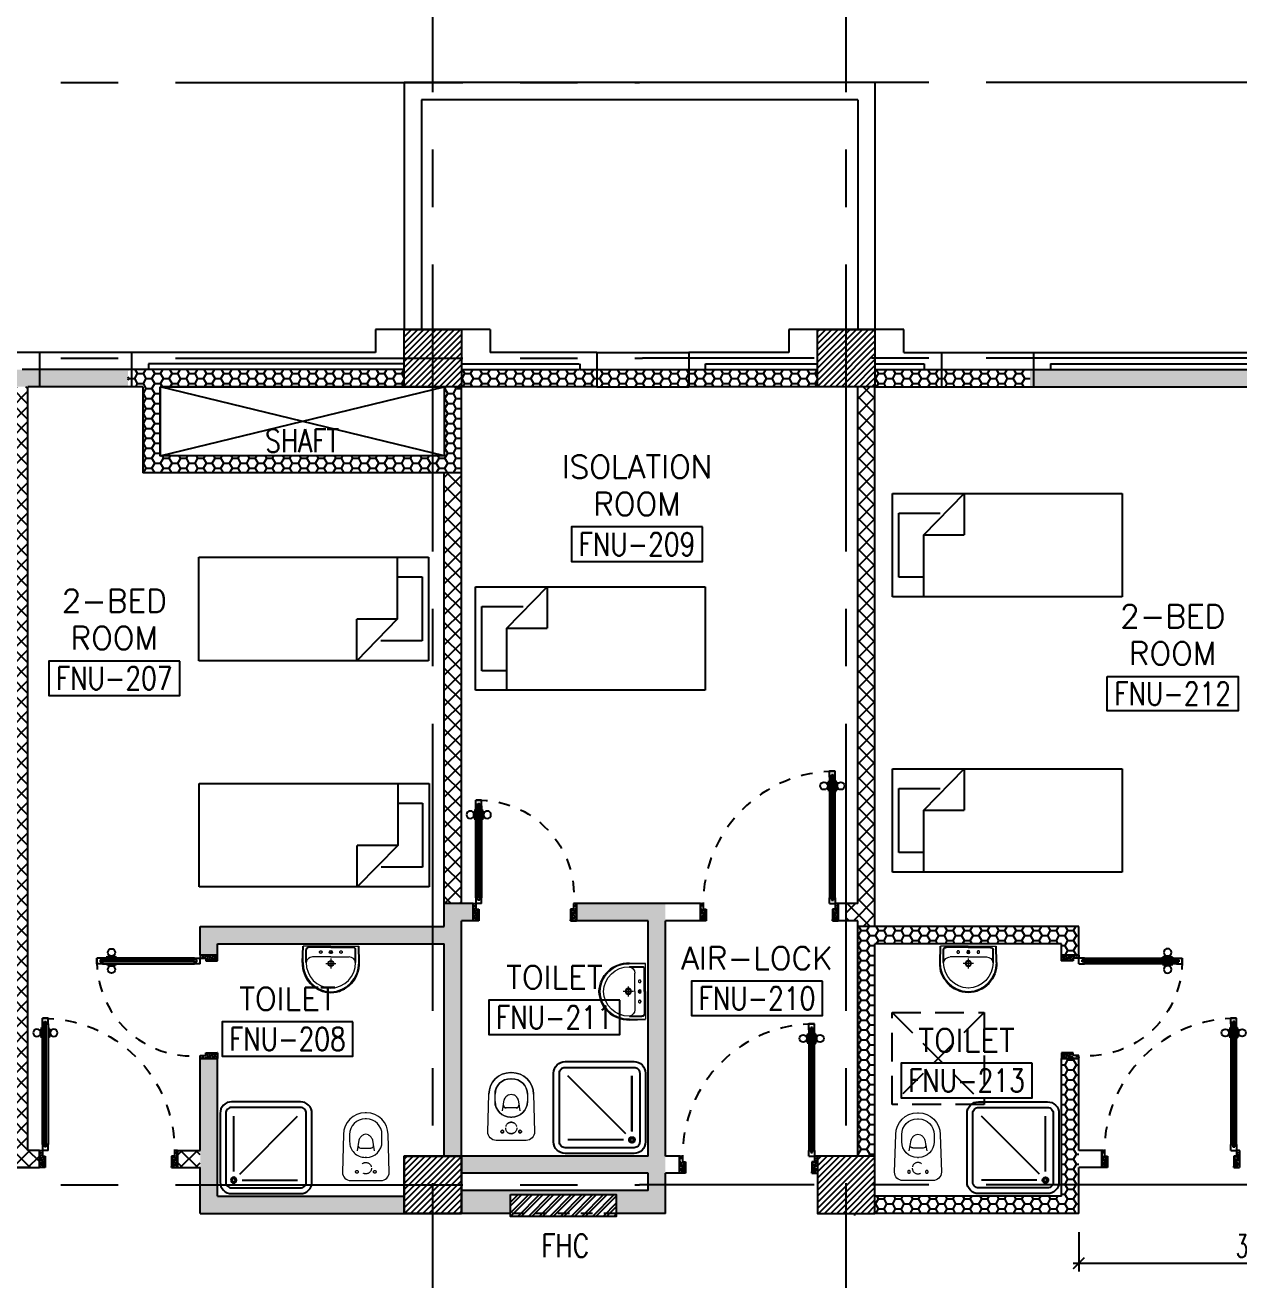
# Model space of a CAD drawing. Extents: x 88808.2 to 88899.2, y 39921.6 to 40001.1.
# Drawn here: x 88871.62 to 88882.19, y 39979.27 to 39990.2 of the extents above; entities that cross this region are included whole.
import ezdxf
from ezdxf.enums import TextEntityAlignment as Align

# ---------------------------------------------------------------- set-up
doc = ezdxf.new("R2010")
doc.units = 0
doc.header["$MEASUREMENT"] = 0
doc.header["$PDMODE"] = 34
for name, pattern in [('CENTERX2', [4, 2.5, -0.5, 0.5, -0.5]), ('DASHED', [0.75, 0.5, -0.25]), ('HIDDEN', [0.375, 0.25, -0.125]), ('HIDDEN2', [0.1875, 0.125, -0.0625])]:
    doc.linetypes.add(name, pattern=pattern)
doc.layers.get('0').update_dxf_attribs({"linetype": 'CONTINUOUS'})
doc.layers.get('DEFPOINTS').update_dxf_attribs({"linetype": 'CONTINUOUS'})
for name, color, linetype in [('AXES', 11, 'CENTERX2'), ('COL', 2, 'CONTINUOUS'), ('DOOR', 7, 'CONTINUOUS'), ('FHC', 4, 'CONTINUOUS'), ('FIX', 3, 'CONTINUOUS'), ('FUR', 4, 'CONTINUOUS'), ('HAT', 8, 'CONTINUOUS'), ('INSUL', 4, 'CONTINUOUS'), ('PROJ-L', 3, 'CONTINUOUS'), ('RM-BOX', 4, 'CONTINUOUS'), ('RM-NAME', 2, 'CONTINUOUS'), ('RM-NO', 2, 'CONTINUOUS'), ('SHAFT', 4, 'CONTINUOUS'), ('WALL', 2, 'CONTINUOUS'), ('WallType', 11, 'CONTINUOUS'), ('WallType2', 3, 'CONTINUOUS'), ('WIN', 3, 'CONTINUOUS')]:
    doc.layers.add(name, color=color, linetype=linetype)
doc.styles.add('ROMANS', font='ROMANS.shx', dxfattribs={"width": 0.6})
doc.dimstyles.new('STANDARD in', dxfattribs={"dimtxt": 0.2, "dimasz": 0.1, "dimexe": 0.07, "dimexo": 0.07, "dimgap": 0.05, "dimtad": 1, "dimdec": 0, "dimlfac": 1000, "dimzin": 0, "dimdsep": 46, "dimtxsty": 'ROMANS', "dimblk": 'ARCHTICK', "dimcen": 0.05, "dimdle": 0.05, "dimclrd": 4, "dimclre": 4, "dimclrt": 2, "dimadec": 0, "dimazin": 0, "dimtfac": 1, "dimtdec": 0, "dimtmove": 2, "dimatfit": 3, "dimfxl": 0, "dimtolj": 1, "dimtzin": 0, "dimarcsym": 0})
pattern_1 = [(7e-15, (0, 3e-11), (0.075, 0.04330127), [0.05, -0.1]), (120, (0, 3e-11), (-0.074999999836, 0.043301270284), [0.05, -0.1]), (60, (0, 3e-11), (1.64e-10, 0.086602540284), [-0.1, 0.05])]

# ---------------------------------------------------------------- blocks, each defined once
blk = doc.blocks.new('WC1')
at = {"layer": 'FIX', "lineweight": 20}
for p, q in [((-210, 204), (-538, 194)), ((-475, 141), (-538, 141)), ((-727, 5), (-727, -5)), ((-674, 5), (-674, -5)), ((-534, 24), (-540, 0)), ((-540, 0), (-534, -24)), ((-395, 76), (-490, 60)), ((-339, 5), (-339, -5)), ((-490, -60), (-395, -76)), ((-538, -141), (-475, -141)), ((-538, -194), (-210, -204))]:
    blk.add_line(p, q, dxfattribs=at)
at = {"layer": 'FIX', "linetype": 'Continuous', "lineweight": 20}
blk.add_line((-420, -47), (-420, 45), dxfattribs=at)
at = {"layer": 'FIX', "lineweight": 20}
blk.add_lwpolyline([(-213, -204), (-210, -204, 0.414214), (-137, -131), (-137, 0), (-137, 131, 0.414214), (-210, 204)], format="xyb", dxfattribs=at)
at = {"layer": 'FIX', "linetype": 'HIDDEN2', "lineweight": 20, "ltscale": 0.3}
blk.add_circle((-245, 0), 49.8, dxfattribs=at)
at = {"layer": 'FIX', "linetype": 'HIDDEN', "lineweight": 20, "ltscale": 0.05}
for centre in [(-213, 78), (-213, -77)]:
    blk.add_circle(centre, 11.6, dxfattribs=at)
at = {"layer": 'FIX', "lineweight": 20}
for centre, radius, start, end in [((-538, 5), 189, 90, 180), ((-538, 5), 136, 90, 180), ((-475, 5), 136, 360, 90), ((-473, -7), 68.2, 128.9242, 152.8468), ((-464, -18), 82, 108.496, 128.9242), ((-538, -5), 189, 180, 270), ((-538, -5), 136, 180, 270), ((-473, 7), 68.2, 207.1532, 231.0758), ((-464, 18), 82, 231.0758, 251.504), ((-475, -5), 136, 270, 0)]:
    blk.add_arc(centre, radius, start, end, dxfattribs=at)
at = {"layer": 'FIX', "linetype": 'Continuous', "lineweight": 20}
for centre, start, end in [((-443, 46), 357.6662, 91.6121), ((-442, -46), 268.3879, 2.3338)]:
    blk.add_arc(centre, 22.3, start, end, dxfattribs=at)
blk = doc.blocks.new('SHR1')
at = {"layer": 'FIX'}
for p, q in [((-196, 196), (-700, 700)), ((-143, 218), (-143, 700)), ((-218, 143), (-700, 143))]:
    blk.add_line(p, q, dxfattribs=at)
for points in [[(-825, 125), (-825, 725, -0.414214), (-725, 825), (-125, 825, -0.414214), (-25, 725), (-25, 125, -0.414214), (-125, 25), (-725, 25, -0.414214)], [(-775, 125), (-775, 725, -0.414214), (-725, 775), (-125, 775, -0.414214), (-75, 725), (-75, 125, -0.414214), (-125, 75), (-725, 75, -0.414214)]]:
    blk.add_lwpolyline(points, format="xyb", close=True, dxfattribs=at)
for radius in [25, 15]:
    blk.add_circle((-143, 143), radius, dxfattribs=at)
blk = doc.blocks.new('LAV1')
at = {"layer": 'FIX', "linetype": 'DASHED', "lineweight": 20, "ltscale": 0.05}
for p, q in [((0, 170), (0, 270)), ((0, 170), (0, 270)), ((50, 220), (-50, 220))]:
    blk.add_line(p, q, dxfattribs=at)
at = {"layer": 'FIX', "linetype": 'ByBlock', "ltscale": 0.3}
for p, q in [((-280, 210), (-275, 50)), ((-245, 210), (-245, 85)), ((245, 210), (245, 85)), ((280, 210), (275, 50)), ((0, 60), (-220, 60)), ((0, 60), (220, 60))]:
    blk.add_line(p, q, dxfattribs=at)
at = {"layer": 'FIX', "linetype": 'Continuous', "lineweight": 20}
for p, q in [((-275, 210), (-275, 50)), ((0, 155), (-181, 155)), ((0, 155), (181, 155)), ((275, 210), (275, 50)), ((0, 50), (-275, 50)), ((0, 50), (-252, 50)), ((0, 50), (275, 50)), ((0, 50), (252, 50))]:
    blk.add_line(p, q, dxfattribs=at)
at = {"layer": 'FIX', "lineweight": 20}
for p, q in [((16, 107), (-15, 107)), ((0, 92), (0, 123))]:
    blk.add_line(p, q, dxfattribs=at)
for centre, radius in [((0, 220), 29.5), ((0, 220), 22.5), ((0, 107), 15.5)]:
    blk.add_circle(centre, radius, dxfattribs=at)
at = {"layer": 'FIX', "linetype": 'HIDDEN', "lineweight": 20, "ltscale": 0.05}
for centre in [(-100, 107), (100, 107)]:
    blk.add_circle(centre, 12.4, dxfattribs=at)
at = {"layer": 'FIX', "linetype": 'ByBlock', "ltscale": 0.3}
for centre, radius, start, end in [((7, 220), 287, 91.3776, 182.0064), ((-7, 220), 287, 357.9936, 88.6224), ((-220, 85), 24.9, 179.7021, 269.9486), ((220, 85), 24.9, 270.0514, 0.2979)]:
    blk.add_arc(centre, radius, start, end, dxfattribs=at)
at = {"layer": 'FIX', "linetype": 'Continuous', "lineweight": 20}
for centre, radius, start, end in [((8, 217), 283, 91.6988, 181.351), ((-8, 217), 283, 358.649, 88.3012), ((8, 212), 253, 91.7328, 180.4884), ((-8, 212), 253, 359.5116, 88.2672), ((-179, 222), 66.9, 190.2006, 268.0786), ((179, 222), 66.9, 271.9214, 349.7994)]:
    blk.add_arc(centre, radius, start, end, dxfattribs=at)
blk = doc.blocks.new('RM1')
at = {"layer": 'RM-BOX'}
blk.add_lwpolyline([(570, -200), (-570, -200), (-570, -500), (570, -500)], close=True, dxfattribs=at)
at = {"layer": 'RM-NAME', "style": 'ROMANS'}
for tag, p in [('ROOMNAME1', (0, 324)), ('ROOMNAME2', (0, 0))]:
    blk.add_attdef(tag, text='', height=200, dxfattribs=at).set_placement(p, align=Align.MIDDLE)
at = {"layer": 'RM-NO', "style": 'ROMANS', "width": 0.8}
blk.add_attdef('ROOMNO', text='', height=200, dxfattribs=at).set_placement((0, -350), align=Align.MIDDLE)
blk = doc.blocks.new('AH20A')
at = {"layer": 'FUR'}
for p, q in [((0, 0.5), (0, -0.5)), ((1, 0.5), (0, 0.5)), ((0.1358, 0.5), (0.1358, -0.0987)), ((1, -0.5), (1, 0.5)), ((0.1358, 0.3112), (0.0277, 0.3112)), ((0.0277, 0.3112), (0.0277, -0.3087)), ((0.1358, -0.0987), (0.3125, -0.5)), ((0.1358, -0.0987), (0.3125, -0.0987)), ((0.3125, -0.5), (0.3125, -0.0987)), ((0.0277, -0.3087), (0.2076, -0.3087)), ((0, -0.5), (1, -0.5))]:
    blk.add_line(p, q, dxfattribs=at)
blk = doc.blocks.new('DOOR90')
at = {"layer": 'DOOR', "linetype": 'ByBlock'}
for p, q in [((0, 0), (-150, 0)), ((-200, -25), (-1000, -25)), ((-200, -42), (-1000, -42)), ((-200, -58), (-1000, -58)), ((-1000, -75), (-200, -75))]:
    blk.add_line(p, q, dxfattribs=at)
at = {"layer": 'DOOR', "color": 0, "linetype": 'ByBlock'}
for p, q in [((-150, 0), (-150, -25)), ((-150, 0), (0, 0)), ((0, -50), (0, 0)), ((-1050, -25), (-1050, -75)), ((-1050, -75), (-1050, -25)), ((-1000, -25), (-1050, -25)), ((-1000, -75), (-1050, -75)), ((-1020, -42), (-1020, -58)), ((-1000, -42), (-1020, -42)), ((-1000, -58), (-1020, -58)), ((-1000, -25), (-1000, -42)), ((-1000, -58), (-1000, -75)), ((-968, -25), (-968, -18)), ((-878, -18), (-968, -18)), ((-968, -75), (-968, -82)), ((-878, -82), (-968, -82)), ((-955, -18), (-955, -9)), ((-955, -9), (-890, -9)), ((-955, -18), (-890, -18)), ((-955, -82), (-955, -91)), ((-955, -82), (-890, -82)), ((-955, -91), (-890, -91)), ((-890, -18), (-890, -9)), ((-890, -82), (-890, -91)), ((-878, -25), (-878, -18)), ((-878, -75), (-878, -82)), ((-200, -42), (-200, -25)), ((-200, -25), (-150, -25)), ((-180, -42), (-200, -42)), ((-200, -75), (-200, -58)), ((-200, -58), (-180, -58)), ((-150, -75), (-200, -75)), ((-180, -58), (-180, -42)), ((-150, -75), (-150, -25)), ((-150, -25), (-100, -25)), ((-100, -25), (-100, -50)), ((-100, -50), (0, -50)), ((-100, -850), (0, -850)), ((-100, -875), (-100, -850)), ((0, -850), (0, -900)), ((-150, -900), (-150, -875)), ((-150, -875), (-100, -875)), ((0, -900), (-150, -900)), ((-150, -900), (0, -900))]:
    blk.add_line(p, q, dxfattribs=at)
at = {"layer": 'DOOR', "color": 9, "linetype": 'ByBlock'}
for p, q in [((0, -50), (-114, 0)), ((0, -50), (-40, 0)), ((0, -50), (-100, -37)), ((0, -850), (-114, -900)), ((0, -850), (-100, -863)), ((0, -850), (-40, -900))]:
    blk.add_line(p, q, dxfattribs=at)
at = {"layer": 'DOOR', "color": 0, "linetype": 'ByBlock'}
for centre in [(-923, 24), (-923, -124)]:
    blk.add_circle(centre, 32.4, dxfattribs=at)
at = {"layer": 'DOOR', "color": 9, "linetype": 'ByBlock'}
for centre, radius, start, end in [((0, -50), 74.4, 137.7764, 180), ((0, -50), 54.4, 113.2074, 180), ((0, -50), 154, 161.1053, 166.2858), ((0, -50), 134, 158.1598, 169.28), ((0, -50), 114, 154.0838, 167.3774), ((0, -50), 94.4, 148.0182, 180), ((0, -50), 34.4, 90, 180), ((0, -50), 14.4, 90, 180), ((0, -850), 94.4, 180, 211.9818), ((0, -850), 74.4, 180, 222.2236), ((0, -850), 54.4, 180, 246.7926), ((0, -850), 34.4, 180, 270), ((0, -850), 14.4, 180, 270), ((0, -850), 154, 193.7142, 198.8947), ((0, -850), 134, 190.72, 201.8402)]:
    blk.add_arc(centre, radius, start, end, dxfattribs=at)
at = {"layer": 'DOOR', "linetype": 'HIDDEN', "ltscale": 0.5}
blk.add_arc((-222, -50), 828, 178.2701, 275.003, dxfattribs=at)
blk = doc.blocks.new('DOOR100')
at = {"layer": 'DOOR', "color": 0, "linetype": 'ByBlock'}
for p, q in [((-92, 1206), (-92, 1141)), ((-83, 1206), (-92, 1206)), ((-83, 1129), (-83, 1219)), ((-76, 1219), (-83, 1219)), ((-83, 1206), (-83, 1141)), ((-76, 1251), (-76, 1301)), ((-76, 1301), (-26, 1301)), ((-26, 1301), (-76, 1301)), ((-59, 1251), (-76, 1251)), ((-59, 1251), (-59, 1271)), ((-43, 1271), (-59, 1271)), ((-43, 1251), (-43, 1271)), ((-26, 1251), (-43, 1251)), ((-26, 1251), (-26, 1301)), ((-26, 1219), (-19, 1219)), ((-19, 1129), (-19, 1219)), ((-19, 1206), (-19, 1141)), ((-19, 1206), (-10, 1206)), ((-10, 1206), (-10, 1141)), ((-83, 1141), (-92, 1141)), ((-76, 1129), (-83, 1129)), ((-26, 1129), (-19, 1129)), ((-19, 1141), (-10, 1141)), ((-1201, 0), (-1201, 150)), ((-1201, 150), (-1176, 150)), ((-1201, 150), (-1201, 0)), ((-1176, 150), (-1176, 100)), ((-76, 200), (-59, 200)), ((-76, 150), (-76, 200)), ((-76, 150), (-26, 150)), ((-59, 200), (-59, 180)), ((-59, 180), (-43, 180)), ((-43, 200), (-26, 200)), ((-43, 180), (-43, 200)), ((-26, 200), (-26, 150)), ((-1, 150), (-26, 150)), ((-26, 150), (-26, 100)), ((-1, 150), (-1, 0)), ((-1151, 0), (-1201, 0)), ((-1176, 100), (-1151, 100)), ((-1151, 100), (-1151, 0)), ((-51, 100), (-51, 0)), ((-26, 100), (-51, 100)), ((-51, 0), (-1, 0))]:
    blk.add_line(p, q, dxfattribs=at)
at = {"layer": 'DOOR', "linetype": 'ByBlock'}
for p, q in [((-76, 1251), (-76, 200)), ((-59, 200), (-59, 1251)), ((-43, 200), (-43, 1251)), ((-26, 200), (-26, 1251))]:
    blk.add_line(p, q, dxfattribs=at)
at = {"layer": 'DOOR', "color": 9, "linetype": 'ByBlock'}
for p, q in [((-1151, 0), (-1201, 114)), ((-51, 0), (-1, 114)), ((-1151, 0), (-1201, 40)), ((-1151, 0), (-1164, 100)), ((-51, 0), (-38, 100)), ((-51, 0), (-1, 40))]:
    blk.add_line(p, q, dxfattribs=at)
at = {"layer": 'DOOR', "color": 0, "linetype": 'ByBlock'}
for centre in [(-125, 1174), (22, 1174)]:
    blk.add_circle(centre, 32.4, dxfattribs=at)
at = {"layer": 'DOOR', "linetype": 'HIDDEN', "ltscale": 0.5}
blk.add_arc((-27, 152), 1149, 89.961, 180.0931, dxfattribs=at)
at = {"layer": 'DOOR', "color": 9, "linetype": 'ByBlock'}
for centre, radius, start, end in [((-1151, 0), 154, 103.7142, 108.8947), ((-1151, 0), 134, 100.72, 111.8402), ((-51, 0), 134, 68.1598, 79.28), ((-51, 0), 114, 64.0838, 77.3774), ((-51, 0), 154, 71.1053, 76.2858), ((-1151, 0), 94.4, 90, 121.9818), ((-1151, 0), 74.4, 90, 132.2236), ((-1151, 0), 54.4, 90, 156.7926), ((-1151, 0), 34.4, 90, 180), ((-1151, 0), 14.4, 90, 180), ((-51, 0), 94.4, 58.0182, 90), ((-51, 0), 74.4, 47.7764, 90), ((-51, 0), 54.4, 23.2074, 90), ((-51, 0), 34.4, 0, 90), ((-51, 0), 14.4, 0, 90)]:
    blk.add_arc(centre, radius, start, end, dxfattribs=at)
blk = doc.blocks.new('COL50')
at = {"layer": 'COL'}
blk.add_lwpolyline([(-250, 250), (-250, -250), (250, -250), (250, 250)], close=True, dxfattribs=at)
blk = doc.blocks.new('*X599')
at = {"color": 0}
for p, q in [((80579, 169940), (81029, 170390)), ((80579, 169993), (80976, 170390)), ((80579, 170046), (80923, 170390)), ((80579, 170099), (80870, 170390)), ((80579, 170152), (80817, 170390)), ((80579, 170205), (80764, 170390)), ((80579, 170258), (80711, 170390)), ((80579, 170311), (80658, 170390)), ((80579, 170364), (80605, 170390)), ((80582, 169890), (81079, 170387)), ((80635, 169890), (81079, 170334)), ((80688, 169890), (81079, 170281)), ((80741, 169890), (81079, 170228)), ((80794, 169890), (81079, 170175)), ((80847, 169890), (81079, 170122)), ((80900, 169890), (81079, 170069)), ((80953, 169890), (81079, 170016)), ((81006, 169890), (81079, 169963)), ((81059, 169890), (81079, 169910))]:
    blk.add_line(p, q, dxfattribs=at)
blk = doc.blocks.new('*X598')
at = {"color": 0}
for p, q in [((80579, 177099), (81070, 177590)), ((80579, 177152), (81017, 177590)), ((80579, 177205), (80964, 177590)), ((80579, 177258), (80911, 177590)), ((80579, 177311), (80858, 177590)), ((80579, 177364), (80804, 177590)), ((80579, 177417), (80751, 177590)), ((80579, 177471), (80698, 177590)), ((80579, 177524), (80645, 177590)), ((80579, 177577), (80592, 177590)), ((80623, 177090), (81079, 177546)), ((80676, 177090), (81079, 177493)), ((80729, 177090), (81079, 177440)), ((80782, 177090), (81079, 177387)), ((80835, 177090), (81079, 177334)), ((80888, 177090), (81079, 177281)), ((80941, 177090), (81079, 177228)), ((80994, 177090), (81079, 177175)), ((81047, 177090), (81079, 177122))]:
    blk.add_line(p, q, dxfattribs=at)
blk = doc.blocks.new('*X600')
at = {"color": 0}
for p, q in [((84179, 169934), (84635, 170390)), ((84179, 169987), (84582, 170390)), ((84179, 170040), (84529, 170390)), ((84179, 170093), (84476, 170390)), ((84179, 170146), (84423, 170390)), ((84179, 170199), (84370, 170390)), ((84179, 170252), (84317, 170390)), ((84179, 170305), (84264, 170390)), ((84179, 170358), (84211, 170390)), ((84188, 169890), (84679, 170381)), ((84241, 169890), (84679, 170328)), ((84294, 169890), (84679, 170274)), ((84347, 169890), (84679, 170221)), ((84401, 169890), (84679, 170168)), ((84454, 169890), (84679, 170115)), ((84507, 169890), (84679, 170062)), ((84560, 169890), (84679, 170009)), ((84613, 169890), (84679, 169956)), ((84666, 169890), (84679, 169903))]:
    blk.add_line(p, q, dxfattribs=at)
blk = doc.blocks.new('*X597')
at = {"color": 0}
for p, q in [((84179, 177093), (84676, 177590)), ((84179, 177146), (84623, 177590)), ((84179, 177199), (84570, 177590)), ((84179, 177252), (84517, 177590)), ((84179, 177305), (84464, 177590)), ((84179, 177358), (84411, 177590)), ((84179, 177411), (84358, 177590)), ((84179, 177464), (84305, 177590)), ((84179, 177517), (84252, 177590)), ((84179, 177570), (84199, 177590)), ((84229, 177090), (84679, 177540)), ((84282, 177090), (84679, 177487)), ((84335, 177090), (84679, 177434)), ((84388, 177090), (84679, 177381)), ((84441, 177090), (84679, 177328)), ((84494, 177090), (84679, 177275)), ((84547, 177090), (84679, 177222)), ((84600, 177090), (84679, 177169)), ((84653, 177090), (84679, 177116))]:
    blk.add_line(p, q, dxfattribs=at)
blk = doc.blocks.new('_ARCHTICK')
at = {"color": 0, "linetype": 'ByBlock', "const_width": 0.15}
blk.add_lwpolyline([(-0.5, -0.5), (0.5, 0.5)], dxfattribs=at)
blk = doc.blocks.new('*D802')
at = {"layer": 'DEFPOINTS', "color": 0, "linetype": 'Continuous'}
for p in [(88880.795, 39979.757), (88883.945, 39979.757), (88883.945, 39979.416)]:
    blk.add_point(p, dxfattribs=at)
at = {"layer": 'WIN', "color": 4, "linetype": 'Continuous', "lineweight": -2}
for p, q in [((88880.795, 39979.687), (88880.795, 39979.346)), ((88883.945, 39979.687), (88883.945, 39979.346)), ((88880.745, 39979.416), (88883.995, 39979.416))]:
    blk.add_line(p, q, dxfattribs=at)
at = {"layer": 'WIN', "color": 4, "linetype": 'Continuous', "lineweight": -2, "xscale": 0.1, "yscale": 0.1, "zscale": 0.1, "rotation": 180}
blk.add_blockref('_ARCHTICK', (88880.795, 39979.416), dxfattribs=at)
at = {"layer": 'WIN', "color": 4, "linetype": 'Continuous', "lineweight": -2, "xscale": 0.1, "yscale": 0.1, "zscale": 0.1}
blk.add_blockref('_ARCHTICK', (88883.945, 39979.416), dxfattribs=at)
at = {"layer": 'WIN', "color": 2, "linetype": 'Continuous', "insert": (88882.37, 39979.566), "char_height": 0.2, "attachment_point": 5, "style": 'ROMANS'}
blk.add_mtext('\\A1;3150', dxfattribs=at)

msp = doc.modelspace()

# ---------------------------------------------------------------- hatches: boundary and pattern name
at = {"layer": 'FHC', "linetype": 'ByBlock', "ltscale": 0.3}
h = msp.add_hatch(dxfattribs=at)
h.set_pattern_fill('ANSI32', color=11, scale=0.175, style=0)
h.set_pattern_definition([(45, (88643.651576, 39948.77356), (-0.046403883, 0.046403883), []), (45, (88643.68251, 39948.77356), (-0.046403883, 0.046403883), [])])
h.paths.add_polyline_path([(88876.7678, 39979.8246), (88876.7678, 39980.0146), (88875.8478, 39980.0146), (88875.8478, 39979.8246)])
h.paths.add_polyline_path([(88875.6351, 39979.4034), (88875.6351, 39979.8243), (88875.8976, 39979.8243), (88875.8976, 39979.4034)], flags=9)
at = {"layer": 'WallType', "linetype": 'Continuous'}
h = msp.add_hatch(dxfattribs=at)
h.set_pattern_fill('ANSI37', color=256, scale=0.75, style=0)
h.paths.add_polyline_path([(88868.2203, 39987.0496), (88868.0703, 39987.0496), (88868.0703, 39982.3496), (88868.2203, 39982.3496)])
h.paths.add_polyline_path([(88864.5328, 39987.0496), (88864.3828, 39987.0496), (88864.3828, 39980.3996), (88864.3703, 39980.3996), (88864.3703, 39980.2496), (88864.6333, 39980.2496), (88864.6333, 39980.3996), (88864.5328, 39980.3996)])
h.paths.add_polyline_path([(88864.3703, 39980.3996), (88864.2823, 39980.3996), (88864.2823, 39980.2496), (88864.3703, 39980.2496)])
h.paths.add_polyline_path([(88871.5703, 39987.0496), (88871.4953, 39987.0496), (88871.4953, 39980.3996), (88871.3953, 39980.3996), (88871.3953, 39980.2496), (88871.5703, 39980.2496)])
h.paths.add_polyline_path([(88871.6453, 39987.0496), (88871.5703, 39987.0496), (88871.5703, 39980.2496), (88871.7453, 39980.2496), (88871.7453, 39980.3996), (88871.6453, 39980.3996)])
h.paths.add_polyline_path([(88870.1942, 39980.3996), (88869.9953, 39980.3996), (88869.9953, 39980.2496), (88870.1942, 39980.2496)])
h = msp.add_hatch(dxfattribs=at)
h.set_pattern_fill('ANSI37', color=256, scale=0.75, style=0)
h.paths.add_polyline_path([(88875.4203, 39986.2996), (88875.2703, 39986.2996), (88875.2703, 39982.5496), (88875.4203, 39982.5496)])
h.paths.add_polyline_path([(88879.0203, 39987.0496), (88878.8703, 39987.0496), (88878.8703, 39982.5496), (88878.7703, 39982.5496), (88878.7703, 39982.3996), (88878.8703, 39982.3996), (88878.8703, 39982.3496), (88879.0203, 39982.3496)])
h = msp.add_hatch(dxfattribs=at)
h.set_pattern_fill('ANSI37', color=256, scale=0.75, style=0)
h.paths.add_polyline_path([(88873.1453, 39980.3996), (88872.9463, 39980.3996), (88872.9463, 39980.2496), (88873.1453, 39980.2496)])
at = {"layer": 'WallType2', "linetype": 'Continuous'}
h = msp.add_hatch(dxfattribs=at)
h.set_pattern_fill('HONEY', color=256, scale=0.4, style=0)
h.set_pattern_definition(pattern_1)
h.paths.add_polyline_path([(88866.5914, 39987.1996), (88865.7914, 39987.1996), (88865.7914, 39987.0496), (88866.5914, 39987.0496)])
h.paths.add_polyline_path([(88867.7203, 39987.1996), (88866.5914, 39987.1996), (88866.5914, 39987.0496), (88867.7203, 39987.0496)])
h.paths.add_polyline_path([(88869.1914, 39987.1996), (88868.2203, 39987.1996), (88868.2203, 39987.0496), (88869.1914, 39987.0496)])
h.paths.add_polyline_path([(88869.9914, 39987.1996), (88869.1914, 39987.1996), (88869.1914, 39987.0496), (88869.9914, 39987.0496)])
h.paths.add_polyline_path([(88871.5703, 39987.1996), (88869.9914, 39987.1996), (88869.9914, 39987.0496), (88871.5703, 39987.0496)])
h.paths.add_polyline_path([(88872.5164, 39987.1996), (88871.7164, 39987.1996), (88871.7164, 39987.0496), (88872.5164, 39987.0496)])
h.paths.add_polyline_path([(88871.7164, 39987.1996), (88871.5703, 39987.1996), (88871.5703, 39987.0496), (88871.6453, 39987.0496), (88871.7164, 39987.0496)])
h = msp.add_hatch(dxfattribs=at)
h.set_pattern_fill('HONEY', color=256, scale=0.4, style=0)
h.set_pattern_definition(pattern_1)
h.paths.add_polyline_path([(88872.7953, 39987.0496), (88874.9203, 39987.0496), (88874.9203, 39987.1996), (88872.5164, 39987.1996), (88872.5164, 39987.0496), (88872.6453, 39987.0496), (88872.6453, 39986.2996), (88875.1703, 39986.2996), (88875.1703, 39986.4496), (88872.7953, 39986.4496)])
h.paths.add_polyline_path([(88875.4203, 39987.0496), (88875.2703, 39987.0496), (88875.2703, 39986.4496), (88875.1703, 39986.4496), (88875.1703, 39986.2996), (88875.4203, 39986.2996)])
h = msp.add_hatch(dxfattribs=at)
h.set_pattern_fill('HONEY', color=256, scale=0.4, style=0)
h.set_pattern_definition(pattern_1)
h.paths.add_polyline_path([(88876.5703, 39987.1996), (88875.4203, 39987.1996), (88875.4203, 39987.0496), (88876.5703, 39987.0496)])
h.paths.add_polyline_path([(88877.3703, 39987.1996), (88876.5703, 39987.1996), (88876.5703, 39987.0496), (88877.3703, 39987.0496)])
h.paths.add_polyline_path([(88878.5203, 39987.1996), (88877.3703, 39987.1996), (88877.3703, 39987.0496), (88878.5203, 39987.0496)])
h = msp.add_hatch(dxfattribs=at)
h.set_pattern_fill('HONEY', color=256, scale=0.4, style=0)
h.set_pattern_definition(pattern_1)
h.paths.add_polyline_path([(88879.5703, 39987.1996), (88879.0203, 39987.1996), (88879.0203, 39987.0496), (88879.5703, 39987.0496)])
h = msp.add_hatch(dxfattribs=at)
h.set_pattern_fill('HONEY', color=256, scale=0.4, style=0)
h.set_pattern_definition(pattern_1)
h.paths.add_polyline_path([(88880.3703, 39987.1996), (88879.5703, 39987.1996), (88879.5703, 39987.0496), (88880.3703, 39987.0496)])
h = msp.add_hatch(dxfattribs=at)
h.set_pattern_fill('HONEY', color=256, scale=0.4, style=0)
h.set_pattern_definition(pattern_1)
h.paths.add_polyline_path([(88882.3703, 39987.1996), (88880.3703, 39987.1996), (88880.3703, 39987.0496), (88882.2953, 39987.0496), (88882.3703, 39987.0496)])
h.paths.add_polyline_path([(88884.3414, 39987.1996), (88882.3703, 39987.1996), (88882.3703, 39987.0496), (88884.3414, 39987.0496)])
h.paths.add_polyline_path([(88885.1414, 39987.1996), (88884.3414, 39987.1996), (88884.3414, 39987.0496), (88885.1414, 39987.0496)])
h.paths.add_polyline_path([(88885.7203, 39987.1996), (88885.1414, 39987.1996), (88885.1414, 39987.0496), (88885.7203, 39987.0496)])
h = msp.add_hatch(dxfattribs=at)
h.set_pattern_fill('HONEY', color=256, scale=0.4, style=0)
h.set_pattern_definition(pattern_1)
h.paths.add_polyline_path([(88875.1703, 39982.3496), (88874.0627, 39982.3496), (88873.1453, 39982.3496), (88873.1453, 39982.0996), (88873.2953, 39982.0996), (88873.2953, 39982.1996), (88875.1703, 39982.1996)])
h.paths.add_polyline_path([(88875.4203, 39982.3996), (88875.5203, 39982.3996), (88875.5203, 39982.5496), (88875.2703, 39982.5496), (88875.2703, 39982.3496), (88875.1703, 39982.3496), (88875.1703, 39982.1996), (88875.2703, 39982.1996), (88875.2703, 39980.3496), (88875.4203, 39980.3496)])
h.paths.add_polyline_path([(88877.1953, 39982.5496), (88876.4203, 39982.5496), (88876.4203, 39982.3996), (88877.0453, 39982.3996), (88877.0453, 39980.3496), (88875.4203, 39980.3496), (88875.4203, 39980.1996), (88877.0453, 39980.1996), (88877.0453, 39980.0996), (88877.1953, 39980.0996), (88877.1953, 39980.1996)])
h.paths.add_polyline_path([(88877.1953, 39980.0996), (88877.0453, 39980.0996), (88877.0453, 39980.0496), (88875.4203, 39980.0496), (88875.4203, 39979.8496), (88875.8478, 39979.8496), (88875.8478, 39980.0146), (88876.7678, 39980.0146), (88876.7678, 39979.8496), (88877.1953, 39979.8496)])
h.paths.add_polyline_path([(88874.9203, 39979.9996), (88873.2953, 39979.9996), (88873.2953, 39980.0996), (88873.1453, 39980.0996), (88873.1453, 39979.8496), (88874.9203, 39979.8496)])
h.paths.add_polyline_path([(88873.2953, 39981.1996), (88873.1453, 39981.1996), (88873.1453, 39980.3996), (88873.1453, 39980.0996), (88873.2953, 39980.0996)])
h = msp.add_hatch(dxfattribs=at)
h.set_pattern_fill('HONEY', color=256, scale=0.4, style=0)
h.set_pattern_definition(pattern_1)
h.paths.add_polyline_path([(88880.7953, 39982.3496), (88878.8703, 39982.3496), (88878.8703, 39980.3496), (88879.0203, 39980.3496), (88879.0203, 39982.1996), (88880.6453, 39982.1996), (88880.6453, 39982.0996), (88880.7953, 39982.0996)])
h.paths.add_polyline_path([(88880.7953, 39980.0996), (88880.6453, 39980.0996), (88880.6453, 39979.9996), (88879.0203, 39979.9996), (88879.0203, 39979.8496), (88880.7953, 39979.8496)])
h.paths.add_polyline_path([(88880.7953, 39980.3996), (88880.7953, 39981.1996), (88880.6453, 39981.1996), (88880.6453, 39980.0996), (88880.7953, 39980.0996)])

# ---------------------------------------------------------------- linework, layer by layer
at = {"layer": 'AXES'}
for p, q in [((88875.1703, 39921.6153), (88875.1703, 40000.4279)), ((88878.7703, 39921.6153), (88878.7703, 40000.4279)), ((88808.9303, 39989.6996), (88876.9703, 39989.6996)), ((88898.4894, 39989.6996), (88876.9703, 39989.6996)), ((88808.9303, 39987.2996), (88876.9958, 39987.2996)), ((88898.4894, 39987.2996), (88876.9958, 39987.2996)), ((88808.9303, 39980.0996), (88876.9703, 39980.0996)), ((88898.4894, 39980.0996), (88876.9703, 39980.0996))]:
    msp.add_line(p, q, dxfattribs=at)
at = {"layer": 'COL'}
for points in [[(88874.9203, 39987.0496), (88874.9203, 39987.5496), (88875.4203, 39987.5496), (88875.4203, 39987.0496)], [(88878.5203, 39987.0496), (88878.5203, 39987.5496), (88879.0203, 39987.5496), (88879.0203, 39987.0496)]]:
    msp.add_lwpolyline(points, close=True, dxfattribs=at)
at = {"layer": 'FHC', "color": 250, "linetype": 'HIDDEN', "ltscale": 0.25}
msp.add_line((88876.7602, 39979.8496), (88875.8541, 39979.8496), dxfattribs=at)
at = {"layer": 'FHC', "linetype": 'ByBlock', "ltscale": 0.3}
msp.add_lwpolyline([(88875.8478, 39980.0146), (88876.7678, 39980.0146), (88876.7678, 39979.8246), (88875.8478, 39979.8246)], close=True, dxfattribs=at)
at = {"layer": 'FIX', "color": 32, "linetype": 'ByBlock', "ltscale": 0.3}
for p, q in [((88876.8815, 39982.03), (88877.0223, 39982.0256)), ((88876.8815, 39981.9992), (88876.9915, 39981.9992)), ((88877.0135, 39981.7836), (88877.0135, 39981.9773)), ((88877.0135, 39981.7836), (88877.0135, 39981.5898)), ((88876.8815, 39981.568), (88876.9915, 39981.568)), ((88876.8815, 39981.5372), (88877.0223, 39981.5416))]:
    msp.add_line(p, q, dxfattribs=at)
at = {"layer": 'FIX', "linetype": 'Continuous', "lineweight": 20}
for p, q in [((88876.8815, 39982.0256), (88877.0223, 39982.0256)), ((88877.0223, 39981.7836), (88877.0223, 39982.0256)), ((88877.0223, 39981.7836), (88877.0223, 39982.0057)), ((88876.9299, 39981.7836), (88876.9299, 39981.9432)), ((88876.9299, 39981.7836), (88876.9299, 39981.6239)), ((88877.0223, 39981.7836), (88877.0223, 39981.5614)), ((88877.0223, 39981.7836), (88877.0223, 39981.5416)), ((88876.8815, 39981.5416), (88877.0223, 39981.5416)), ((88875.9001, 39980.7697), (88875.8081, 39980.77))]:
    msp.add_line(p, q, dxfattribs=at)
at = {"layer": 'FIX', "color": 32, "linetype": 'DASHED', "lineweight": 20, "ltscale": 0.05}
for p, q in [((88876.9167, 39981.784), (88876.8287, 39981.784)), ((88876.9167, 39981.784), (88876.8287, 39981.784)), ((88876.8727, 39981.74), (88876.8727, 39981.828))]:
    msp.add_line(p, q, dxfattribs=at)
at = {"layer": 'FIX', "color": 32, "lineweight": 20}
for p, q in [((88876.9853, 39981.7836), (88876.958, 39981.7836)), ((88876.9717, 39981.7698), (88876.9717, 39981.7972))]:
    msp.add_line(p, q, dxfattribs=at)
at = {"layer": 'FIX', "lineweight": 20}
for p, q in [((88875.8479, 39981.0766), (88875.8576, 39981.0766)), ((88875.8479, 39981.0236), (88875.8576, 39981.0236)), ((88875.6489, 39980.5596), (88875.6589, 39980.8876)), ((88875.7119, 39980.8246), (88875.7119, 39980.8876)), ((88875.8285, 39980.8832), (88875.8528, 39980.8891)), ((88875.8528, 39980.8891), (88875.877, 39980.8832)), ((88875.9936, 39980.8876), (88875.9936, 39980.8246)), ((88876.0466, 39980.8876), (88876.0566, 39980.5596)), ((88875.7771, 39980.7444), (88875.7926, 39980.8399)), ((88875.9129, 39980.8399), (88875.9284, 39980.7444)), ((88875.8479, 39980.6886), (88875.8576, 39980.6886))]:
    msp.add_line(p, q, dxfattribs=at)
at = {"layer": 'FIX'}
for p, q in [((88876.8515, 39980.5433), (88876.3473, 39981.0476)), ((88876.9046, 39980.5652), (88876.9046, 39981.0476)), ((88876.8296, 39980.4902), (88876.3473, 39980.4902))]:
    msp.add_line(p, q, dxfattribs=at)
for points in [[(88876.2223, 39980.4726), (88876.2223, 39981.0726, -0.4142136), (88876.3223, 39981.1726), (88876.9223, 39981.1726, -0.4142136), (88877.0223, 39981.0726), (88877.0223, 39980.4726, -0.4142136), (88876.9223, 39980.3726), (88876.3223, 39980.3726, -0.4142136)], [(88876.2723, 39980.4726), (88876.2723, 39981.0726, -0.4142136), (88876.3223, 39981.1226), (88876.9223, 39981.1226, -0.4142136), (88876.9723, 39981.0726), (88876.9723, 39980.4726, -0.4142136), (88876.9223, 39980.4226), (88876.3223, 39980.4226, -0.4142136)]]:
    msp.add_lwpolyline(points, format="xyb", close=True, dxfattribs=at)
at = {"layer": 'FIX', "lineweight": 20}
msp.add_lwpolyline([(88876.0566, 39980.5627), (88876.0566, 39980.5596, -0.4142136), (88875.9836, 39980.4866), (88875.8528, 39980.4866), (88875.7219, 39980.4866, -0.4142136), (88875.6489, 39980.5596)], format="xyb", dxfattribs=at)
at = {"layer": 'FIX', "color": 97, "linetype": 'HIDDEN', "lineweight": 20, "ltscale": 0.05}
for centre in [(88875.7753, 39980.5627), (88875.9303, 39980.5627)]:
    msp.add_circle(centre, 0.0116, dxfattribs=at)
at = {"layer": 'FIX', "color": 22, "linetype": 'HIDDEN2', "lineweight": 20, "ltscale": 0.3}
msp.add_circle((88875.8528, 39980.5946), 0.0498, dxfattribs=at)
at = {"layer": 'FIX'}
for radius in [0.025, 0.015]:
    msp.add_circle((88876.9046, 39980.4902), radius, dxfattribs=at)
at = {"layer": 'FIX', "lineweight": 20}
for centre, radius, start, end in [((88875.8479, 39980.8876), 0.189, 90, 180), ((88875.8479, 39980.8876), 0.136, 90, 180), ((88875.8576, 39980.8876), 0.189, 0, 90), ((88875.8576, 39980.8876), 0.136, 0, 90), ((88875.8479, 39980.8246), 0.136, 180, 270), ((88875.8704, 39980.8139), 0.082, 141.07583, 161.50405), ((88875.8596, 39980.8226), 0.0682, 117.15318, 141.07583), ((88875.8576, 39980.8246), 0.136, 270, 0), ((88875.8459, 39980.8226), 0.0682, 38.92417, 62.84682), ((88875.8351, 39980.8139), 0.082, 18.49595, 38.92417)]:
    msp.add_arc(centre, radius, start, end, dxfattribs=at)
at = {"layer": 'FIX', "linetype": 'Continuous', "lineweight": 20}
for centre, start, end in [((88875.8072, 39980.7922), 178.38785, 272.33379), ((88875.8983, 39980.7919), 267.66621, 1.61215)]:
    msp.add_arc(centre, 0.0223, start, end, dxfattribs=at)
at = {"layer": 'FIX', "color": 32, "linetype": 'ByBlock', "ltscale": 0.3, "extrusion": (0, 0, -1)}
for centre, major_axis, start_param, end_param in [((88876.8726, 39981.7775), (-0.1786, 0.1786), 5.5218317, 7.103602), ((88876.9916, 39981.9773), (-0.0155, 0.0155), 0.7801996, 2.3552976), ((88876.8726, 39981.7896), (0.1786, 0.1786), 2.321176, 3.9029463), ((88876.9916, 39981.5898), (0.0155, 0.0155), 0.7862951, 2.3613931)]:
    msp.add_ellipse(centre, major_axis=major_axis, ratio=1, start_param=start_param, end_param=end_param, dxfattribs=at)
at = {"layer": 'FIX', "linetype": 'Continuous', "lineweight": 20, "extrusion": (0, 0, -1)}
for centre, major_axis, start_param, end_param in [((88876.8756, 39981.7762), (0.1764, 0.1764), 3.9566404, 5.521366), ((88876.8793, 39981.7768), (-0.1572, 0.1572), 5.5280304, 7.077108), ((88876.871, 39981.9412), (0.0416, 0.0416), -0.6073648, 0.7518639), ((88876.8756, 39981.7909), (-0.1764, 0.1764), 3.903412, 5.4681376), ((88876.8793, 39981.7903), (0.1572, 0.1572), 2.3476699, 3.8967476), ((88876.871, 39981.6259), (-0.0416, 0.0416), 2.3897287, 3.7489575)]:
    msp.add_ellipse(centre, major_axis=major_axis, ratio=1, start_param=start_param, end_param=end_param, dxfattribs=at)
at = {"layer": 'FIX', "color": 32, "linetype": 'HIDDEN', "lineweight": 20, "ltscale": 0.05, "extrusion": (0, 0, -1)}
for centre in [(88876.9717, 39981.8716), (88876.9717, 39981.6956)]:
    msp.add_ellipse(centre, major_axis=(0.00774, 0.00774), ratio=1, start_param=2.3561945, end_param=8.6393798, dxfattribs=at)
at = {"layer": 'FIX', "lineweight": 20, "extrusion": (0, 0, -1)}
for centre, major_axis, start_param, end_param in [((88876.8727, 39981.784), (-0.0184, 0.0184), 3.9269908, 10.2101761), ((88876.8727, 39981.784), (0.014, 0.014), 2.3561945, 8.6393798), ((88876.9717, 39981.7836), (-0.00968, 0.00968), 3.9269908, 10.2101761)]:
    msp.add_ellipse(centre, major_axis=major_axis, ratio=1, start_param=start_param, end_param=end_param, dxfattribs=at)
at = {"layer": 'INSUL'}
for p, q in [((88872.6953, 39987.2496), (88872.6953, 39987.1996)), ((88872.6953, 39987.2496), (88872.6953, 39987.1996)), ((88874.9203, 39987.2496), (88872.6953, 39987.2496)), ((88875.4203, 39987.2496), (88876.4458, 39987.2496)), ((88876.4491, 39987.2496), (88876.4491, 39987.1996)), ((88876.4491, 39987.2496), (88876.4491, 39987.1996)), ((88877.5458, 39987.2496), (88878.5203, 39987.2496)), ((88877.5458, 39987.1996), (88877.5458, 39987.2496)), ((88879.0236, 39987.2496), (88879.4491, 39987.2496)), ((88879.4491, 39987.2496), (88879.4491, 39987.1996)), ((88879.4491, 39987.2496), (88879.4491, 39987.1996)), ((88880.5491, 39987.2496), (88880.5491, 39987.1996)), ((88880.5491, 39987.2496), (88884.2203, 39987.2496)), ((88874.9203, 39987.1996), (88872.6953, 39987.1996)), ((88875.4203, 39987.1996), (88876.4458, 39987.1996)), ((88877.5458, 39987.1996), (88878.5203, 39987.1996)), ((88879.0236, 39987.1996), (88879.4491, 39987.1996)), ((88880.5491, 39987.1996), (88884.2203, 39987.1996))]:
    msp.add_line(p, q, dxfattribs=at)
at = {"layer": 'PROJ-L', "linetype": 'Continuous'}
for p, q in [((88874.9203, 39989.6996), (88874.9203, 39987.5496)), ((88879.0203, 39989.6996), (88874.9203, 39989.6996)), ((88879.0203, 39989.6996), (88874.9203, 39989.6996)), ((88874.9203, 39989.6996), (88874.9203, 39987.5496)), ((88879.0203, 39989.6996), (88879.0203, 39987.5496)), ((88879.0203, 39989.6996), (88879.0203, 39987.5496)), ((88875.0703, 39989.5496), (88875.0703, 39987.5496)), ((88878.8703, 39989.5496), (88875.0703, 39989.5496)), ((88878.8703, 39989.5496), (88875.0703, 39989.5496)), ((88875.0703, 39989.5496), (88875.0703, 39987.5496)), ((88878.8703, 39989.5496), (88878.8703, 39987.5496)), ((88878.8703, 39989.5496), (88878.8703, 39987.5496))]:
    msp.add_line(p, q, dxfattribs=at)
at = {"layer": 'SHAFT', "linetype": 'ByBlock'}
for p, q in [((88872.7953, 39986.4496), (88875.2703, 39987.0496)), ((88875.2703, 39986.4496), (88872.7953, 39987.0496))]:
    msp.add_line(p, q, dxfattribs=at)
at = {"layer": 'SHAFT', "linetype": 'HIDDEN'}
for p, q in [((88879.9703, 39981.5996), (88879.1703, 39980.7996)), ((88879.1703, 39981.5996), (88879.9703, 39980.7996))]:
    msp.add_line(p, q, dxfattribs=at)
msp.add_lwpolyline([(88879.1703, 39981.5996), (88879.9703, 39981.5996), (88879.9703, 39980.7996), (88879.1703, 39980.7996)], close=True, dxfattribs=at)
at = {"layer": 'WALL'}
for p, q in [((88874.6703, 39987.5496), (88874.6703, 39987.3496)), ((88875.6703, 39987.5496), (88874.6703, 39987.5496)), ((88875.6703, 39987.5496), (88875.6703, 39987.3496)), ((88878.2703, 39987.5496), (88878.2703, 39987.3496)), ((88879.2703, 39987.5496), (88878.2703, 39987.5496)), ((88879.2703, 39987.3496), (88879.2703, 39987.5496)), ((88871.7453, 39987.3496), (88870.0203, 39987.3496)), ((88871.7453, 39987.3496), (88871.7453, 39987.0496)), ((88872.5453, 39987.3496), (88872.5453, 39987.0496)), ((88874.6703, 39987.3496), (88872.5453, 39987.3496)), ((88872.5453, 39987.3496), (88872.5453, 39987.0496)), ((88876.5991, 39987.3496), (88875.6703, 39987.3496)), ((88876.5991, 39987.3496), (88876.5991, 39987.0496)), ((88877.3991, 39987.3496), (88877.3991, 39987.0496)), ((88878.2703, 39987.3496), (88877.3991, 39987.3496)), ((88879.2703, 39987.3496), (88879.5991, 39987.3496)), ((88879.5991, 39987.3496), (88879.5991, 39987.0496)), ((88879.5991, 39987.3496), (88879.5991, 39987.0496)), ((88880.3991, 39987.3496), (88880.3991, 39987.0496)), ((88880.3991, 39987.3496), (88884.3703, 39987.3496)), ((88871.7453, 39987.0496), (88871.6453, 39987.0496)), ((88871.6453, 39980.3996), (88871.6453, 39987.0496)), ((88872.6453, 39987.0496), (88872.5453, 39987.0496)), ((88872.6453, 39987.0496), (88872.6453, 39986.2996)), ((88872.7953, 39987.0496), (88872.7953, 39986.4496)), ((88874.9203, 39987.0496), (88872.7953, 39987.0496)), ((88875.4203, 39986.2996), (88875.4203, 39987.0496)), ((88876.5991, 39987.0496), (88875.4236, 39987.0496)), ((88878.5236, 39987.0496), (88877.3991, 39987.0496)), ((88878.8703, 39982.5496), (88878.8703, 39987.0496)), ((88879.0203, 39982.3496), (88879.0203, 39987.0496)), ((88879.0236, 39987.0496), (88879.5991, 39987.0496)), ((88880.3991, 39987.0496), (88882.2953, 39987.0496)), ((88875.2703, 39986.4496), (88872.7953, 39986.4496)), ((88875.4203, 39986.2996), (88872.6453, 39986.2996)), ((88875.2703, 39982.3496), (88875.2703, 39986.2996)), ((88875.4203, 39982.5496), (88875.4203, 39986.2996)), ((88875.5203, 39982.3996), (88875.5203, 39982.5496)), ((88875.5203, 39982.3996), (88875.5203, 39982.5496)), ((88876.4203, 39982.3996), (88876.4203, 39982.5496)), ((88876.4203, 39982.3996), (88876.4203, 39982.5496)), ((88873.1453, 39982.0996), (88873.1453, 39982.3496)), ((88875.4203, 39980.3496), (88875.4203, 39982.3996)), ((88877.0453, 39980.3496), (88877.0453, 39982.3996)), ((88877.1953, 39980.3496), (88877.1953, 39982.3996)), ((88878.8703, 39980.3496), (88878.8703, 39982.3996)), ((88880.7953, 39982.0996), (88880.7953, 39982.3496)), ((88873.2953, 39982.0996), (88873.2953, 39982.1996)), ((88875.2703, 39980.3496), (88875.2703, 39982.1996)), ((88879.0203, 39980.3496), (88879.0203, 39982.1996)), ((88880.6453, 39982.0996), (88880.6453, 39982.1996)), ((88873.1453, 39980.3996), (88873.1453, 39981.1996)), ((88873.2953, 39979.9996), (88873.2953, 39981.1996)), ((88880.6453, 39979.9996), (88880.6453, 39981.1996)), ((88880.7953, 39980.3996), (88880.7953, 39981.1996)), ((88871.7453, 39980.2496), (88871.7453, 39980.3996)), ((88872.9453, 39980.2496), (88872.9453, 39980.3996)), ((88872.9453, 39980.3996), (88873.1453, 39980.3996)), ((88877.3203, 39980.3496), (88877.1953, 39980.3496)), ((88877.3203, 39980.1996), (88877.3203, 39980.3496)), ((88877.3203, 39980.1996), (88877.3203, 39980.3496)), ((88880.9953, 39980.3996), (88880.7953, 39980.3996)), ((88880.9953, 39980.2496), (88880.9953, 39980.3996)), ((88872.9453, 39980.2496), (88873.1453, 39980.2496)), ((88873.1453, 39979.8496), (88873.1453, 39980.2496)), ((88880.9953, 39980.2496), (88880.7953, 39980.2496)), ((88880.7953, 39979.8496), (88880.7953, 39980.2496)), ((88877.0453, 39980.0496), (88877.0453, 39980.1996)), ((88877.3203, 39980.1996), (88877.1953, 39980.1996)), ((88877.1953, 39979.8496), (88877.1953, 39980.1996)), ((88877.0453, 39980.0496), (88875.4203, 39980.0496)), ((88873.1453, 39979.8496), (88874.9203, 39979.8496)), ((88875.8478, 39979.8496), (88875.4203, 39979.8496)), ((88877.1953, 39979.8496), (88876.7678, 39979.8496)), ((88878.8453, 39979.8322), (88878.8453, 39979.8496)), ((88878.8453, 39979.8322), (88878.8453, 39979.8496)), ((88880.7953, 39979.8496), (88879.0203, 39979.8496))]:
    msp.add_line(p, q, dxfattribs=at)
at = {"layer": 'WALL', "linetype": 'ByBlock'}
for p, q in [((88875.5203, 39982.5496), (88875.2703, 39982.5496)), ((88875.5203, 39982.5496), (88875.4203, 39982.5496)), ((88877.4998, 39982.5496), (88876.4203, 39982.5496)), ((88877.4998, 39982.3996), (88877.4998, 39982.5496)), ((88878.6998, 39982.3996), (88878.6998, 39982.5496)), ((88878.8703, 39982.5496), (88878.6998, 39982.5496)), ((88878.6998, 39982.3996), (88878.6998, 39982.5496)), ((88873.1453, 39982.3496), (88875.2703, 39982.3496)), ((88874.0627, 39982.3496), (88875.2703, 39982.3496)), ((88875.5203, 39982.3996), (88875.4203, 39982.3996)), ((88875.5203, 39982.3996), (88875.4203, 39982.3996)), ((88875.5203, 39982.3996), (88875.4453, 39982.3996)), ((88875.5203, 39982.3996), (88875.4453, 39982.3996)), ((88877.0453, 39982.3996), (88876.4203, 39982.3996)), ((88877.0453, 39982.3996), (88876.4203, 39982.3996)), ((88877.0453, 39982.3996), (88876.4203, 39982.3996)), ((88877.0453, 39982.3996), (88876.4203, 39982.3996)), ((88877.4998, 39982.3996), (88877.1953, 39982.3996)), ((88878.8703, 39982.3996), (88878.6998, 39982.3996)), ((88880.7953, 39982.3496), (88878.8703, 39982.3496)), ((88880.2345, 39982.3496), (88879.0203, 39982.3496)), ((88873.2953, 39982.1996), (88875.2703, 39982.1996)), ((88874.0627, 39982.1996), (88875.2703, 39982.1996)), ((88880.2345, 39982.1996), (88879.0203, 39982.1996)), ((88880.6453, 39982.1996), (88879.0203, 39982.1996)), ((88873.1453, 39982.0996), (88873.2953, 39982.0996)), ((88880.7953, 39982.0996), (88880.6453, 39982.0996)), ((88873.1453, 39981.1996), (88873.2953, 39981.1996)), ((88880.7953, 39981.1996), (88880.6453, 39981.1996)), ((88871.7453, 39980.3996), (88871.6453, 39980.3996)), ((88877.0453, 39980.3496), (88875.4203, 39980.3496)), ((88871.6703, 39980.2496), (88871.3953, 39980.2496)), ((88871.4703, 39980.2496), (88871.7453, 39980.2496)), ((88877.0453, 39980.1996), (88875.4203, 39980.1996)), ((88873.2953, 39979.9996), (88874.9203, 39979.9996)), ((88880.6453, 39979.9996), (88879.0203, 39979.9996))]:
    msp.add_line(p, q, dxfattribs=at)
at = {"layer": 'WALL'}
msp.add_lwpolyline([(88872.7953, 39987.0496), (88875.2703, 39987.0496), (88875.2703, 39986.4496), (88872.7953, 39986.4496)], close=True, dxfattribs=at)
at = {"layer": 'WIN'}
for p, q in [((88872.5453, 39987.3496), (88871.7453, 39987.3496)), ((88872.5453, 39987.3496), (88871.7453, 39987.3496)), ((88872.5453, 39987.3496), (88872.2377, 39987.3496)), ((88872.5453, 39987.3496), (88872.2377, 39987.3496)), ((88876.5991, 39987.3496), (88877.3991, 39987.3496)), ((88876.5991, 39987.3496), (88877.3991, 39987.3496)), ((88879.5991, 39987.3496), (88880.26, 39987.3496)), ((88879.5991, 39987.3496), (88880.3991, 39987.3496)), ((88879.5991, 39987.3496), (88880.26, 39987.3496)), ((88879.5991, 39987.3496), (88880.3991, 39987.3496)), ((88872.6953, 39987.1996), (88871.5953, 39987.1996)), ((88876.4491, 39987.1996), (88877.5458, 39987.1996)), ((88879.4491, 39987.1996), (88880.5491, 39987.1996)), ((88872.5453, 39987.0496), (88871.7453, 39987.0496)), ((88872.5453, 39987.0496), (88871.7453, 39987.0496)), ((88872.5453, 39987.0496), (88872.2377, 39987.0496)), ((88876.5991, 39987.0496), (88877.3991, 39987.0496)), ((88876.5991, 39987.0496), (88877.3991, 39987.0496)), ((88879.5991, 39987.0496), (88880.3991, 39987.0496)), ((88879.5991, 39987.0496), (88880.26, 39987.0496)), ((88879.5991, 39987.0496), (88880.3991, 39987.0496))]:
    msp.add_line(p, q, dxfattribs=at)

# ---------------------------------------------------------------- block references
at = {"layer": 'COL', "xscale": -0.001000000003841706, "yscale": 0.000999999996565748, "zscale": 0.001, "rotation": 180}
msp.add_blockref('COL50', (88875.1703, 39980.0996), dxfattribs=at)
at = {"layer": 'COL', "xscale": 0.001000000003841706, "yscale": 0.000999999996565748, "zscale": 0.001}
for p in [(88875.1703, 39980.0996), (88875.1703, 39980.0996), (88878.7703, 39980.0996)]:
    msp.add_blockref('COL50', p, dxfattribs=at)
at = {"layer": 'DOOR', "color": 0, "linetype": 'ByBlock', "yscale": 0.000999999996565748, "zscale": 0.001}
for name, p, xscale in [('DOOR100', (88878.7009, 39982.3996), 0.001000000003841706), ('DOOR90', (88873.2953, 39982.0996), 0.001000000003841706), ('DOOR90', (88880.6453, 39982.0996), -0.001000000003841706), ('DOOR100', (88871.7453, 39980.2496), -0.001000000003841706), ('DOOR100', (88882.1953, 39980.2496), 0.001000000003841706), ('DOOR100', (88878.5203, 39980.1996), 0.001000000003841706)]:
    msp.add_blockref(name, p, dxfattribs=dict(at, xscale=xscale))
at = {"layer": 'DOOR', "color": 0, "linetype": 'ByBlock', "xscale": -0.000999999996565748, "yscale": 0.000999999996565748, "zscale": 0.001, "rotation": 90}
msp.add_blockref('DOOR90', (88875.5203, 39982.3996), dxfattribs=at)
msp.add_blockref('DOOR90', (88875.5203, 39982.3996), dxfattribs=at)
at = {"layer": 'FIX'}
for name, p, xscale, yscale, zscale, rotation in [('AH20A', (88879.1732, 39985.6715), -2, 0.9000000000014552, 2, 180), ('AH20A', (88875.542, 39984.8572), -2, 0.9000000000014552, 2, 180), ('AH20A', (88879.1732, 39983.2727), -2, 0.9000000000014552, 2, 180), ('LAV1', (88874.2828, 39982.2206), 0.0008800000068731606, 0.000879999999597203, 0.0008800000000000001, 180), ('LAV1', (88879.8328, 39982.2206), -0.0008800000068731606, 0.000879999999597203, 0.0008800000000000001, 180), ('LAV1', (88877.0663, 39981.7836), -0.000879999999597203, 0.000879999999597203, 0.0008800000000000001, 90), ('WC1', (88875.8528, 39980.3496), -0.000999999996565748, 0.000999999996565748, 0.001, 90), ('WC1', (88875.8528, 39980.3496), -0.000999999996565748, 0.000999999996565748, 0.001, 90), ('WC1', (88874.5868, 39979.9996), 0.000999999996565748, 0.000999999996565748, 0.001, 270), ('WC1', (88879.3944, 39979.9996), -0.000999999996565748, 0.000999999996565748, 0.001, 90)]:
    msp.add_blockref(name, p, dxfattribs=dict(at, xscale=xscale, yscale=yscale, zscale=zscale, rotation=rotation))
at = {"layer": 'FIX', "xscale": -2, "yscale": 0.9000000000014552, "zscale": 2}
for p in [(88875.1326, 39985.1144), (88875.1372, 39983.1438)]:
    msp.add_blockref('AH20A', p, dxfattribs=at)
at = {"layer": 'HAT', "xscale": 0.001000000003841706, "yscale": 0.000999999996565748, "zscale": 0.001}
for name in ['*X598', '*X597', '*X599', '*X600']:
    msp.add_blockref(name, (88794.341, 39809.9598), dxfattribs=at)
at = {"layer": 'RM-NO', "xscale": 0.001000000003841706, "yscale": 0.000999999996565748, "zscale": 0.001}
for p, values in [((88876.9488, 39986.0288), {'ROOMNO': 'FNU-209', 'ROOMNAME2': 'ROOM', 'ROOMNAME1': 'ISOLATION'}), ((88872.3968, 39984.8614), {'ROOMNO': 'FNU-207', 'ROOMNAME2': 'ROOM', 'ROOMNAME1': '2-BED'}), ((88877.9939, 39982.0734), {'ROOMNO': 'FNU-210', 'ROOMNAME2': 'AIR-LOCK'}), ((88876.2294, 39981.9078), {'ROOMNO': 'FNU-211', 'ROOMNAME2': 'TOILET'}), ((88873.9052, 39981.7194), {'ROOMNO': 'FNU-208', 'ROOMNAME2': 'TOILET'}), ((88879.8175, 39981.3579), {'ROOMNO': 'FNU-213', 'ROOMNAME2': 'TOILET'})]:
    msp.add_blockref('RM1', p, dxfattribs=at).add_auto_attribs(values)
at = {"layer": 'RM-NO'}
ref = msp.add_blockref('RM1', (88881.6127, 39984.7272), dxfattribs=dict(at, xscale=-0.001000000003841706, yscale=0.000999999996565748, zscale=0.001))
ref.add_attrib('ROOMNO', 'FNU-212', dxfattribs={"height": 0.2, "style": 'ROMANS', "width": 0.8}).set_placement((88881.6127, 39984.3772), align=Align.MIDDLE)
ref.add_attrib('ROOMNAME2', 'ROOM', dxfattribs={"layer": 'RM-NAME', "height": 0.2, "style": 'ROMANS'}).set_placement((88881.6127, 39984.7272), align=Align.MIDDLE)
ref.add_attrib('ROOMNAME1', '2-BED', dxfattribs={"layer": 'RM-NAME', "height": 0.2, "style": 'ROMANS'}).set_placement((88881.6127, 39985.051), align=Align.MIDDLE)
at = {"layer": 'WALL', "yscale": 0.000999999996565748, "zscale": 0.001}
for p, xscale in [((88877.0473, 39980.3476), 0.001000000003841706), ((88873.2933, 39979.9976), -0.001000000003841706), ((88880.6473, 39979.9976), 0.001000000003841706)]:
    msp.add_blockref('SHR1', p, dxfattribs=dict(at, xscale=xscale))

# ---------------------------------------------------------------- texts
at = {"layer": 'FHC', "style": 'ROMANS', "width": 0.8}
msp.add_text('FHC', height=0.2, dxfattribs=at).set_placement((88876.1149, 39979.4685))
at = {"layer": 'RM-NAME', "style": 'ROMANS', "width": 0.8}
msp.add_text('SHAFT', height=0.2, dxfattribs=at).set_placement((88874.0323, 39986.5794), align=Align.MIDDLE)

# ---------------------------------------------------------------- dimensions: what is measured, and where the dimension line sits
at = {"layer": 'WIN', "linetype": 'Continuous'}
dim = msp.add_linear_dim(base=(88883.9453, 39979.4159), p1=(88880.7953, 39979.7567), p2=(88883.9453, 39979.7567), dimstyle='STANDARD in', dxfattribs=at)
dim.commit()
dim.dimension.update_dxf_attribs({"geometry": '*D802', "text_midpoint": (88882.3703, 39979.5659)})

doc.saveas('drawing.dxf')
